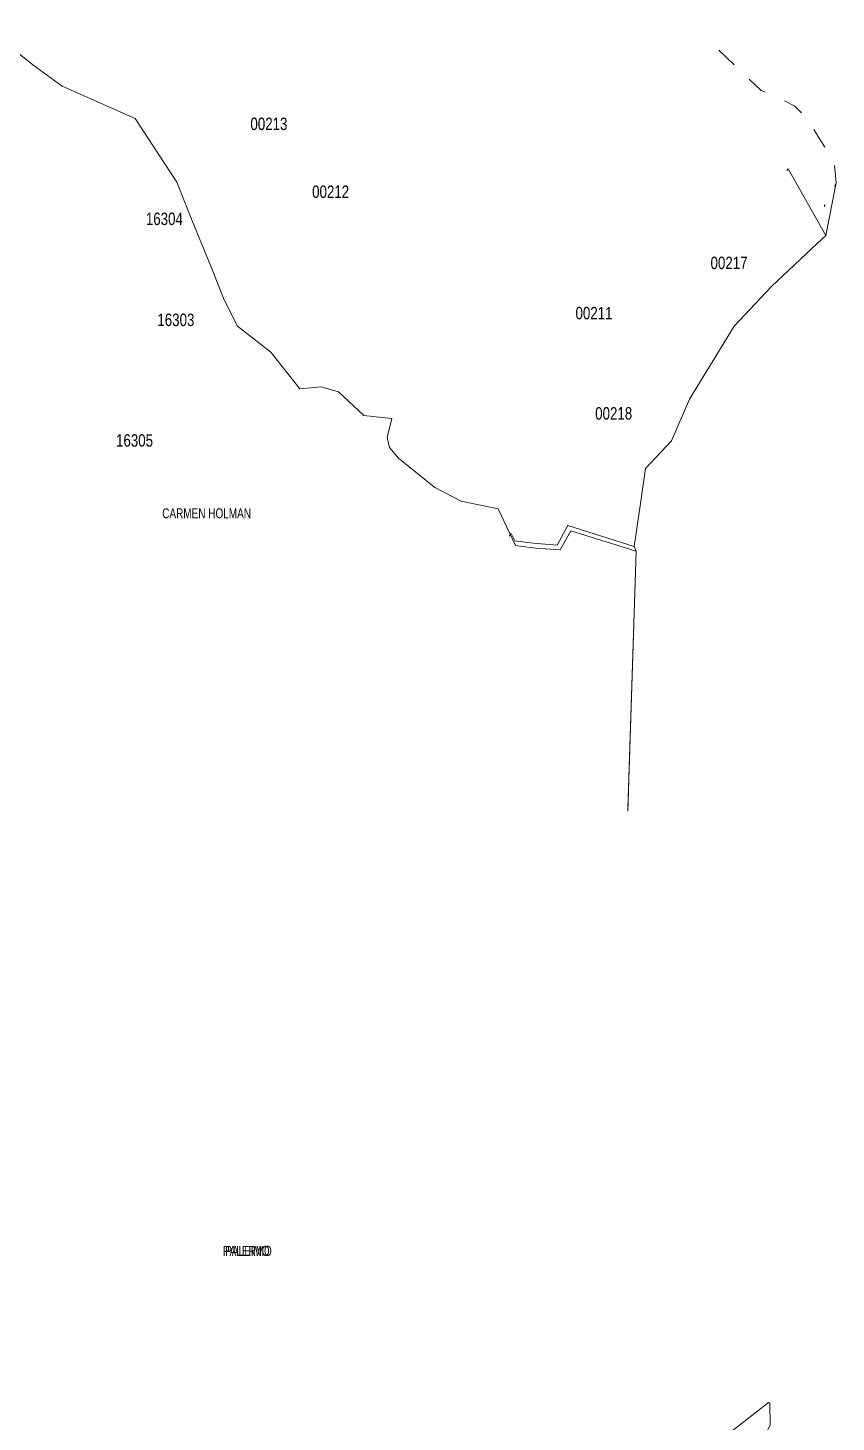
# Model space of a CAD drawing. Header units: inches. Extents: x 610851 to 630254, y 1234683 to 1264905.
# Drawn here: x 623997 to 625296, y 1246406 to 1248645 of the extents above; entities that cross this region are included whole.
import ezdxf
from ezdxf.enums import TextEntityAlignment as Align

# ---------------------------------------------------------------- set-up
doc = ezdxf.new("R2010")
doc.units = ezdxf.units.IN
doc.header["$MEASUREMENT"] = 0
doc.linetypes.add('DGN2', pattern=[67.425768, 33.712884, -33.712884])
doc.layers.add('Level 50', color=7, linetype='Continuous', lineweight=0)
doc.layers.add('Level 7', color=7, linetype='Continuous', lineweight=0)
doc.styles.add('Styledgn003', font='dgn003.shx')
doc.styles.add('Styledgn032', font='dgn032.shx')

msp = doc.modelspace()

# ---------------------------------------------------------------- linework, layer by layer
at = {"layer": 'Level 50', "color": 7, "linetype": 'Continuous', "lineweight": 0}
msp.add_line((625278.98358, 1248311.7282), (625295.78158, 1248396.3702), dxfattribs=at)
msp.add_line((625278.98358, 1248311.7282), (625295.78158, 1248396.3702), dxfattribs=at)
msp.add_line((625278.98358, 1248311.7282), (625295.78158, 1248396.3702), dxfattribs=at)
at = {"layer": 'Level 50', "color": 3, "linetype": 'Continuous', "lineweight": 0}
msp.add_line((624974.58658, 1247804.7352), (624971.30158, 1247812.5472), dxfattribs=at)
at = {"layer": 'Level 50', "color": 7, "linetype": 'Continuous', "lineweight": 0, "flags": 128}
for points in [[(624974.58658, 1247804.7352), (624869.36158, 1247837.4932), (624852.46758, 1247806.7792), (624812.49658, 1247809.7962), (624780.63258, 1247813.9072), (624752.60458, 1247872.9672), (624693.13258, 1247884.8612), (624650.80958, 1247907.0312), (624592.57558, 1247954.2192), (624578.27258, 1247971.5872), (624574.08858, 1247987.2772), (624581.76558, 1248017.9842), (624536.98158, 1248022.8512), (624495.88158, 1248060.9452), (624468.49358, 1248068.7702), (624433.96558, 1248065.7242), (624387.57558, 1248124.2162), (624333.73058, 1248166.2662), (624312.26558, 1248208.6812), (624291.20958, 1248262.8192), (624261.24958, 1248335.7222), (624236.30258, 1248397.5922), (624169.62558, 1248500.0952), (624051.88958, 1248551.9782), (624004.73258, 1248586.0922), (623930.28358, 1248645.4512)], [(624974.58658, 1247804.7352), (624869.36158, 1247837.4932), (624852.46758, 1247806.7792), (624812.49658, 1247809.7962), (624780.63258, 1247813.9072), (624752.60458, 1247872.9672), (624693.13258, 1247884.8612), (624650.80958, 1247907.0312), (624592.57558, 1247954.2192), (624578.27258, 1247971.5872), (624574.08858, 1247987.2772), (624581.76558, 1248017.9842), (624536.98158, 1248022.8512), (624495.88158, 1248060.9452), (624468.49358, 1248068.7702), (624433.96558, 1248065.7242), (624387.57558, 1248124.2162), (624333.73058, 1248166.2662), (624312.26558, 1248208.6812), (624291.20958, 1248262.8192), (624261.24958, 1248335.7222), (624236.30258, 1248397.5922), (624169.62558, 1248500.0952), (624051.88958, 1248551.9782), (624004.73258, 1248586.0922), (623930.28358, 1248645.4512)], [(624974.58658, 1247804.7352), (624869.36158, 1247837.4932), (624852.46758, 1247806.7792), (624812.49658, 1247809.7962), (624780.63258, 1247813.9072), (624752.60458, 1247872.9672), (624693.13258, 1247884.8612), (624650.80958, 1247907.0312), (624592.57558, 1247954.2192), (624578.27258, 1247971.5872), (624574.08858, 1247987.2772), (624581.76558, 1248017.9842), (624536.98158, 1248022.8512), (624495.88158, 1248060.9452), (624468.49358, 1248068.7702), (624433.96558, 1248065.7242), (624387.57558, 1248124.2162), (624333.73058, 1248166.2662), (624312.26558, 1248208.6812), (624291.20958, 1248262.8192), (624261.24958, 1248335.7222), (624236.30258, 1248397.5922), (624169.62558, 1248500.0952), (624051.88958, 1248551.9782), (624004.73258, 1248586.0922), (623930.28358, 1248645.4512)], [(624902.49619, 1246077.39918), (624913.79506, 1246175.61335), (624973.43506, 1246268.10335), (624978.52506, 1246274.30335), (625187.30506, 1246437.22335), (625189.31506, 1246435.47335), (625189.65506, 1246401.37335), (625174.53506, 1246370.73335), (625204.66506, 1246337.03335), (625211.39506, 1246325.55335), (625240.16506, 1246238.16335), (625257.32506, 1246125.58335), (625181.31506, 1246116.02335), (625154.41506, 1246102.24335), (625128.33506, 1246097.60335), (625108.90506, 1246092.01335), (624972.27506, 1246083.07335)]]:
    msp.add_lwpolyline(points, dxfattribs=at)
at = {"layer": 'Level 50', "color": 7, "linetype": 'DGN2', "lineweight": 0, "flags": 128}
msp.add_lwpolyline([(625107.31458, 1248609.4882), (625175.11658, 1248544.6652), (625204.49358, 1248532.9862), (625229.35958, 1248519.6232), (625249.37258, 1248499.9892), (625262.86158, 1248478.0912), (625276.36958, 1248455.6852), (625285.00058, 1248441.7522), (625293.14258, 1248427.2932), (625295.78158, 1248396.3702), (625276.82458, 1248358.5872)], dxfattribs=at)
at = {"layer": 'Level 50', "color": 3, "linetype": 'Continuous', "lineweight": 0, "flags": 128}
for points in [[(624773.79858, 1247833.1362), (624779.40158, 1247821.3292), (624809.13558, 1247817.4922), (624847.48158, 1247814.5112), (624864.47058, 1247845.8432), (624971.30158, 1247812.5472), (624981.66358, 1247881.3212), (624989.60058, 1247937.7962), (625031.38258, 1247981.7992), (625060.41358, 1248048.7242), (625132.14558, 1248166.2412), (625191.98158, 1248230.0712), (625265.80358, 1248299.3952), (625278.98358, 1248311.7282), (625218.50758, 1248418.9822), (625216.38758, 1248416.1892)], [(624961.1069, 1247387.09614), (624974.58658, 1247804.7352)], [(624961.2226, 1247390.68088), (624974.58658, 1247804.7352)]]:
    msp.add_lwpolyline(points, dxfattribs=at)
at = {"layer": 'Level 7', "color": 3, "linetype": 'Continuous', "lineweight": 0}
msp.add_line((624773.79858, 1247833.1362), (624770.43146, 1247828.81936), dxfattribs=at)
msp.add_line((624773.79858, 1247833.1362), (624770.43146, 1247828.81936), dxfattribs=at)
msp.add_line((624773.79858, 1247833.1362), (624770.43146, 1247828.81936), dxfattribs=at)

# ---------------------------------------------------------------- texts
at = {"layer": 'Level 7', "color": 7, "linetype": 'Continuous', "lineweight": 0}
for s, height, style, width, p in [('00213', 19.999998, 'Styledgn032', 0.8, (624384.33201, 1248491.2962)), ('00213', 19.999998, 'Styledgn032', 0.8, (624384.33201, 1248491.2962)), ('00213', 19.999998, 'Styledgn032', 0.8, (624384.33201, 1248491.2962)), ('00212', 19.999998, 'Styledgn032', 0.8, (624483.50701, 1248382.2722)), ('00212', 19.999998, 'Styledgn032', 0.8, (624483.50701, 1248382.2722)), ('00212', 19.999998, 'Styledgn032', 0.8, (624483.50701, 1248382.2722)), ('16304', 19.999998, 'Styledgn032', 0.8, (624216.33505, 1248338.6902)), ('16304', 19.999998, 'Styledgn032', 0.8, (624216.33505, 1248338.6902)), ('16304', 19.999998, 'Styledgn032', 0.8, (624216.33505, 1248338.6902)), ('00217', 19.999998, 'Styledgn032', 0.8, (625123.74101, 1248267.9462)), ('00217', 19.999998, 'Styledgn032', 0.8, (625123.74101, 1248267.9462)), ('00217', 19.999998, 'Styledgn032', 0.8, (625123.74101, 1248267.9462)), ('00211', 19.999998, 'Styledgn032', 0.8, (624906.74936, 1248187.2392)), ('00211', 19.999998, 'Styledgn032', 0.8, (624906.74936, 1248187.2392)), ('00211', 19.999998, 'Styledgn032', 0.8, (624906.74936, 1248187.2392)), ('16303', 19.999998, 'Styledgn032', 0.8, (624234.82305, 1248176.4112)), ('16303', 19.999998, 'Styledgn032', 0.8, (624234.82305, 1248176.4112)), ('16303', 19.999998, 'Styledgn032', 0.8, (624234.82305, 1248176.4112)), ('00218', 19.999998, 'Styledgn032', 0.8, (624938.33701, 1248026.1492)), ('00218', 19.999998, 'Styledgn032', 0.8, (624938.33701, 1248026.1492)), ('00218', 19.999998, 'Styledgn032', 0.8, (624938.33701, 1248026.1492)), ('16305', 19.999998, 'Styledgn032', 0.8, (624168.39505, 1247982.6902)), ('16305', 19.999998, 'Styledgn032', 0.8, (624168.39505, 1247982.6902)), ('16305', 19.999998, 'Styledgn032', 0.8, (624168.39505, 1247982.6902)), ('CARMEN HOLMAN', 16.000002, 'Styledgn003', 0.75, (624284.20208, 1247865.60821)), ('CARMEN HOLMAN', 16.000002, 'Styledgn003', 0.75, (624284.20208, 1247865.60821)), ('CARMEN HOLMAN', 16.000002, 'Styledgn003', 0.75, (624284.20208, 1247865.60821)), ('PALERMO', 16.000002, 'Styledgn003', 0.75, (624349.68124, 1246680.68021)), ('PALEIMO', 16.000002, 'Styledgn003', 0.75, (624349.68124, 1246680.68021)), ('PALEIMO', 16.000002, 'Styledgn003', 0.75, (624349.68124, 1246680.68021))]:
    msp.add_text(s, height=height, dxfattribs=dict(at, style=style, width=width)).set_placement(p, align=Align.MIDDLE_CENTER)

doc.saveas('drawing.dxf')
